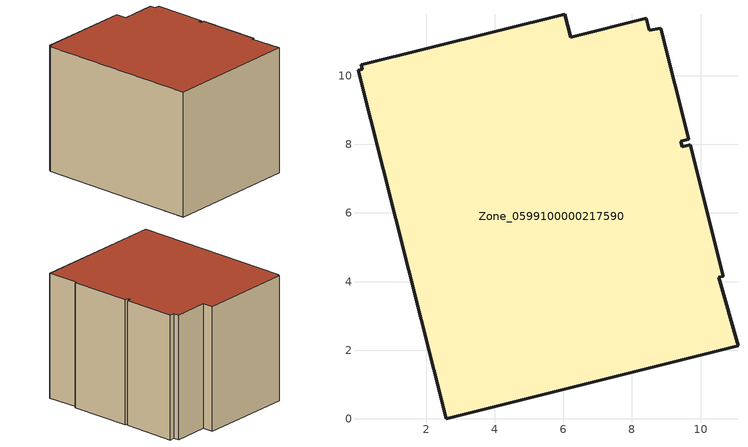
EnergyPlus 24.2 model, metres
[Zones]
Zone_0599100000217590
 floor ground (C_G): 0.03,10.16 0.14,10.19 0.11,10.31 6.05,11.8 6.22,11.12 8.41,11.67 8.51,11.32 8.84,11.39 9.65,8.15 9.42,8.09 9.46,7.93 9.69,7.98 10.65,4.16 10.53,4.12 11.09,2.13 2.59,0 z0
 wall outside (C_F): 10.53,4.12 10.65,4.16 9.69,7.98 9.46,7.93 9.42,8.09 9.65,8.15 8.84,11.39 8.51,11.32 8.41,11.67 6.22,11.12 6.05,11.8 0.11,10.31 0.14,10.19 0.03,10.16 2.59,0 11.09,2.13 10.53,4.12 z0:8.12
 roof outside (C_R): 0.14,10.19 0.03,10.16 2.59,0 11.09,2.13 10.53,4.12 10.65,4.16 9.69,7.98 9.46,7.93 9.42,8.09 9.65,8.15 8.84,11.39 8.51,11.32 8.41,11.67 6.22,11.12 6.05,11.8 0.11,10.31 z8.12
[BUILDING]
Pand.0599100000217590: North Axis=0; Terrain=City; Loads Convergence Tolerance Value=0.04; Temperature Convergence Tolerance Value=0.4; Solar Distribution=FullExterior; Maximum Number of Warmup Days=25; Minimum Number of Warmup Days=1
[Site:Location]
Rotterdam.The.Hague.AP_ZH_NLD Design_Conditions: Latitude=51.96; Longitude=4.45; Time Zone=1; Elevation=-4.5
[SITE:GROUNDTEMPERATURE:BUILDINGSURFACE]
18, 18, 18, 18, 18, 18, 18, 18, 18, 18, 18, 18
[MATERIAL] Thermal Absorptance=0.9; Solar Absorptance=0.7; Visible Absorptance=0.7
Name | Roughness | Thickness | Conductivity | Density | Specific Heat
G.TC.1946-1964 | MediumSmooth | 0.15 | 1 | 540 | 1210
F.TC.1946-1964 | Rough | 0.3 | 0.857143 | 1920 | 840
R.TC.1946-1964 | MediumRough | 0.2 | 0.235294 | 1500 | 1000
[CONSTRUCTION]
C_G: G.TC.1946-1964
C_F: F.TC.1946-1964
C_R: R.TC.1946-1964
[ZONE]
Zone_0599100000217590: Type=1; Multiplier=1; Ceiling Height=Autocalculate; Volume=Autocalculate; Floor Area=autocalculate; Part of Total Floor Area=Yes
[ZONEINFILTRATION:DESIGNFLOWRATE]
Infil_Zone_0599100000217590: Zone or ZoneList or Space or SpaceList=Zone_0599100000217590; Schedule=AlwaysOn; Design Flow Rate Calculation Method=Flow/Area; Flow Rate per Floor Area=0.003; Constant Term Coefficient=1; Temperature Term Coefficient=0; Velocity Term Coefficient=0; Velocity Squared Term Coefficient=0
[HVACTEMPLATE:ZONE:IDEALLOADSAIRSYSTEM]
Zone_0599100000217590: Maximum Heating Supply Air Temperature=50; Minimum Cooling Supply Air Temperature=13; Maximum Heating Supply Air Humidity Ratio=0.0156; Minimum Cooling Supply Air Humidity Ratio=0.0077; Heating Limit=NoLimit; Cooling Limit=NoLimit; Dehumidification Control Type=ConstantSensibleHeatRatio; Cooling Sensible Heat Ratio=0.7; Dehumidification Setpoint=60; Humidification Control Type=None; Humidification Setpoint=30; Outdoor Air Method=None; Outdoor Air Flow Rate per Person=0.00944; Outdoor Air Flow Rate per Zone Floor Area=0; Outdoor Air Flow Rate per Zone=0; Demand Controlled Ventilation Type=None; Outdoor Air Economizer Type=NoEconomizer; Heat Recovery Type=None; Sensible Heat Recovery Effectiveness=0.7; Latent Heat Recovery Effectiveness=0.65
[ZONECONTROL:THERMOSTAT]
ThermostatControl_Zone_0599100000217590: Zone or ZoneList=Zone_0599100000217590; Control Type Schedule=DualSetpointControlType; Control 1=Thermostat_Zone_0599100000217590; Temperature Difference Between Cutout And Setpoint=0
[THERMOSTATSETPOINT:DUALSETPOINT]
Thermostat_Zone_0599100000217590: Heating Setpoint Temperature Schedule=HeatingSetpoint_Zone_0599100000217590; Cooling Setpoint Temperature Schedule=CoolingSetpoint_Zone_0599100000217590
[SCHEDULE:COMPACT]
HeatingSetpoint_Zone_0599100000217590: Through: 12/31, For: AllDays, Until: 24:00, 21
CoolingSetpoint_Zone_0599100000217590: Through: 12/31, For: AllDays, Until: 24:00, 24
DualSetpointControlType: Through: 12/31, For: AllDays, Until: 24:00, 4
AlwaysOn: Through: 12/31, For: AllDays, Until: 24:00, 1
